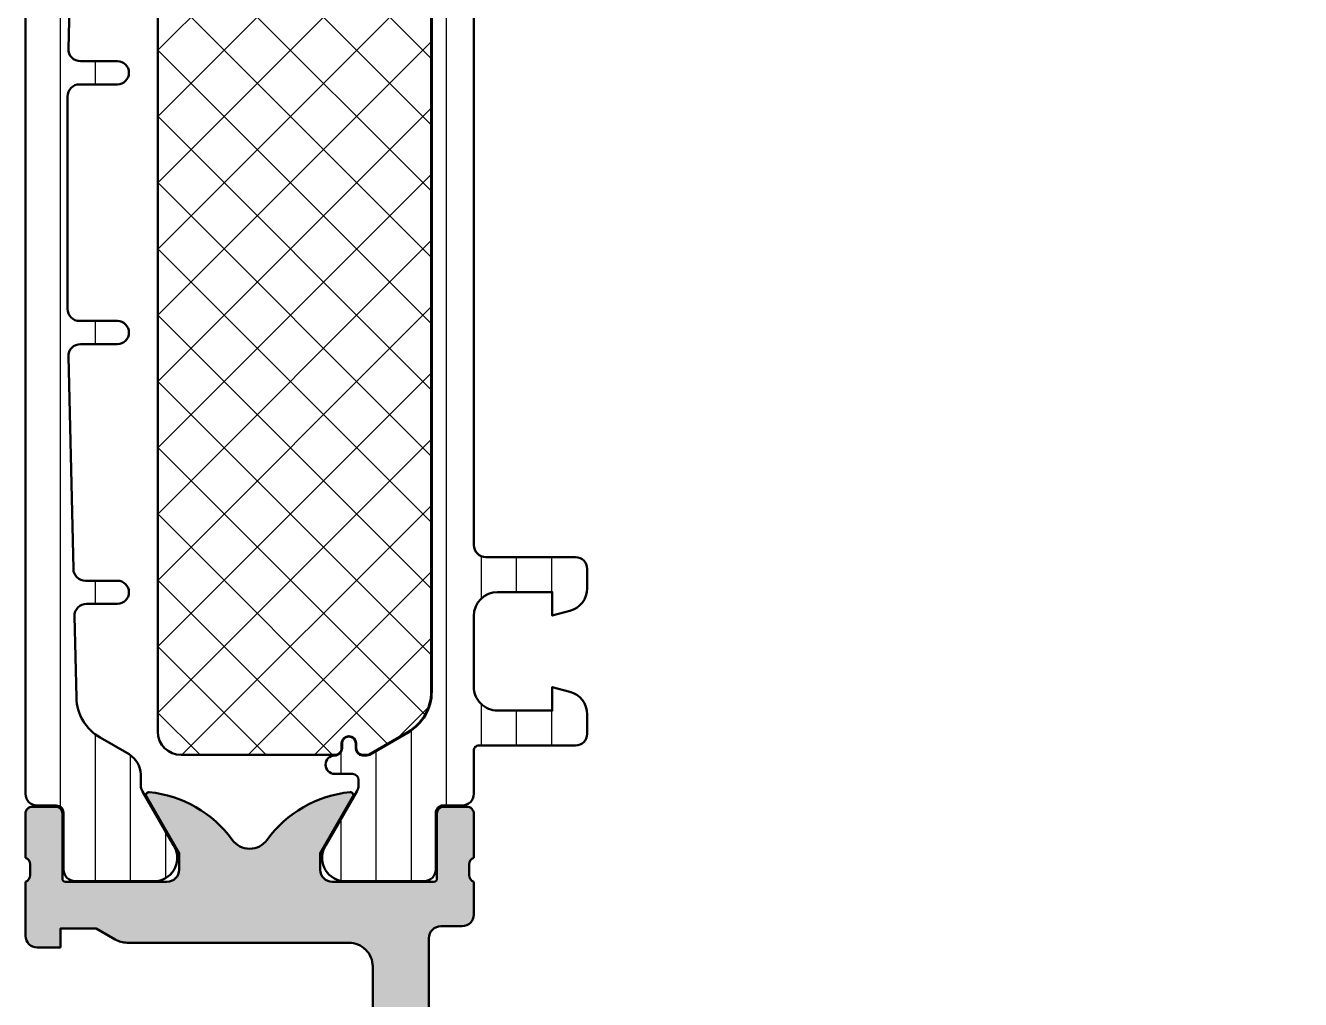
# Model space of a CAD drawing. Extents: x 0 to 54, y -75 to 90.
# Drawn here: x 0 to 54, y 7.5 to 48.8 of the extents above; entities that cross this region are included whole.
import ezdxf

# ---------------------------------------------------------------- set-up
doc = ezdxf.new("R2010")
doc.units = 0
for name, color, linetype, lineweight in [('0S-Alu contour', 7, 'Continuous', 50), ('0S-Alu hatch', 252, 'Continuous', 25), ('0S-Plastic contour', 254, 'Continuous', 50), ('0S-Plastic hatch', 253, 'Continuous', 25), ('0S-PT contour', 91, 'Continuous', 50), ('0S-PT hatch', 103, 'Continuous', 25)]:
    doc.layers.add(name, color=color, linetype=linetype, lineweight=lineweight)
pattern_1 = [(90, (0, 0), (-1.4859, 0), [])]

# ---------------------------------------------------------------- blocks, each defined once
blk = doc.blocks.new('284597__3EBD4149_A55F_4E0F_B3C4_F1089D95F4E2___6534FA3A_E1C8_4E14_A6B0_559ACDEAA5E9_')
at = {"layer": '0S-Plastic hatch'}
h = blk.add_hatch(dxfattribs=at)
h.set_pattern_fill('ANSI31', color=256, scale=0.4680000000000001, angle=45, style=0)
h.set_pattern_definition(pattern_1)
edge = h.paths.add_edge_path()
edge.add_line((0.010000000000083, 66.29000299999998), (0.0099999999998925, 16.20999700000011))
edge.add_arc((0.4999999999999955, 16.2099970000001), 0.4900000000001033, 180, 270)
edge.add_line((0.4999999999999954, 15.719997), (1.31033401224253, 15.719997))
edge.add_ellipse((1.310333315049081, 15.40999630290375), major_axis=(-0.3100006970970319, 0), ratio=1, start_angle=179.99987114239, end_angle=269.9998711414442, ccw=False)
edge.add_line((1.620334012145329, 15.40999560570991), (1.619999382936171, 13.00999856427235))
edge.add_arc((2.109995360374915, 13.00999597743861), 0.489995977445572, 179.9996975194316, 269.9999999999988)
edge.add_line((2.109995360374905, 12.51999999999303), (5.585822496184186, 12.52))
edge.add_arc((5.444228849108123, 13.49981807472285), 0.9899960709244725, 278.2228963588972, 392.740756988385)
edge.add_line((6.276940554088981, 14.03524634894244), (4.958304390806207, 16.31919149350404))
edge.add_ellipse((5.399977361871163, 16.57419146728957), major_axis=(-0.5099999999999665, 0), ratio=1, start_angle=-0.5398516222250009, end_angle=29.999996599344627, ccw=False)
edge.add_line((4.88999999999987, 16.57899671221195), (4.889999999999861, 17.0314954576227))
edge.add_arc((3.899999999999894, 17.03149545762269), 0.9899999999999661, 0, 60.00000000000149)
edge.add_line((4.394999999999854, 17.88886060736927), (3.168146686273944, 18.59718469830507))
edge.add_ellipse((4.173146686273994, 20.33789575991199), major_axis=(-2.010000000000199, 0), ratio=1, start_angle=1.3413950657791816, end_angle=60.00000000000159, ccw=False)
edge.add_line((2.163697512194493, 20.29084242005165), (2.08297730594225, 23.73806109287132))
edge.add_ellipse((2.592837544141472, 23.75000000000006), major_axis=(-0.5099999999999966, 0), ratio=1, start_angle=-90.0000000000004, end_angle=1.3413950657791816, ccw=False)
edge.add_line((2.592837544141476, 24.26000000000006), (3.900000000000044, 24.26000000000006))
edge.add_arc((3.900000000000044, 24.75000000000006), 0.4899999999999985, 270, 450)
edge.add_line((3.900000000000044, 25.24000000000006), (2.546005466508175, 25.24000000000006))
edge.add_ellipse((2.546005466508172, 25.75000000000006), major_axis=(-0.5100000000000016, 0), ratio=1, start_angle=1.3413950657781015, end_angle=90.00000000000028, ccw=False)
edge.add_line((2.036145228308945, 25.73806109287132), (1.825400878959055, 34.73806109287135))
edge.add_ellipse((2.335261117158241, 34.75000000000008), major_axis=(-0.50999999999996, 0), ratio=1, start_angle=-90.00000000000023, end_angle=1.3413950657787268, ccw=False)
edge.add_line((2.335261117158244, 35.26000000000005), (3.900000000000046, 35.26000000000006))
edge.add_arc((3.900000000000045, 35.75000000000006), 0.490000000000002, 270.0000000000002, 450.0000000000001)
edge.add_line((3.900000000000044, 36.24000000000006), (2.299999999999988, 36.24000000000006))
edge.add_ellipse((2.299999999999985, 36.75000000000006), major_axis=(-0.509999999999998, 0), ratio=1, start_angle=0, end_angle=90.00000000000028, ccw=False)
edge.add_line((1.789999999999986, 36.75000000000006), (1.789999999999987, 45.75000000000007))
edge.add_ellipse((2.299999999999982, 45.75000000000007), major_axis=(-0.5099999999999946, 0), ratio=1, start_angle=269.9999999999988, end_angle=360, ccw=False)
edge.add_line((2.299999999999992, 46.26000000000007), (3.900000000000037, 46.26000000000005))
edge.add_arc((3.900000000000039, 46.75000000000006), 0.490000000000002, 269.9999999999998, 449.9999999999998)
edge.add_line((3.900000000000041, 47.24000000000006), (2.33526111715828, 47.24000000000004))
edge.add_ellipse((2.335261117158271, 47.75000000000003), major_axis=(-0.5099999999999909, 0), ratio=1, start_angle=-1.3413950657787268, end_angle=90.00000000000108, ccw=False)
edge.add_line((1.825400878959057, 47.76193890712877), (2.036145228308943, 56.76193890712879))
edge.add_ellipse((2.546005466508177, 56.75000000000005), major_axis=(-0.5100000000000077, 0), ratio=1, start_angle=270.00000000000085, end_angle=358.6586049342208, ccw=False)
edge.add_line((2.546005466508169, 57.26000000000006), (3.900000000000046, 57.26000000000006))
edge.add_arc((3.900000000000047, 57.75000000000005), 0.490000000000002, 269.9999999999999, 449.9999999999999)
edge.add_line((3.900000000000048, 58.24000000000006), (2.592837544141464, 58.24000000000006))
edge.add_ellipse((2.592837544141483, 58.75000000000007), major_axis=(-0.5100000000000052, 0), ratio=1, start_angle=-1.34139506577759, end_angle=89.9999999999979, ccw=False)
edge.add_line((2.082977305942252, 58.7619389071288), (2.163697512194487, 62.20915757994847))
edge.add_ellipse((4.17314668627382, 62.1621042400881), major_axis=(-2.010000000000032, 0), ratio=1, start_angle=299.9999999999999, end_angle=358.65860493421997, ccw=False)
edge.add_line((3.168146686273806, 63.90281530169485), (4.394999999999865, 64.61113939263076))
edge.add_arc((3.899999999999876, 65.46850454237736), 0.9899999999999991, 299.9999999999994, 360)
edge.add_line((4.889999999999874, 65.46850454237742), (4.889999999999848, 65.9210032877874))
edge.add_ellipse((5.399977361871341, 65.92580853271035), major_axis=(-0.5100000000001736, 0), ratio=1, start_angle=-29.99999659934599, end_angle=0.5398516222883813, ccw=False)
edge.add_line((4.958304390806212, 66.18080850649599), (6.276940554088822, 68.46475365105731))
edge.add_arc((5.444228849108143, 69.00018192527715), 0.989996070924477, 327.2592430115971, 441.777103641099)
edge.add_line((5.585822496184269, 69.97999999999999), (2.109995360374925, 69.98000000000697))
edge.add_arc((2.109995360365546, 69.49000402257076), 0.4899959774362089, 89.99999999890326, 180.0079887600601)
edge.add_line((1.619999387692287, 69.48993570235024), (1.620334009229251, 67.09004622298073))
edge.add_ellipse((1.310334012242539, 67.09000299999995), major_axis=(-0.3099999999999794, 0), ratio=1, start_angle=90.00000000000028, end_angle=180.0079886915353, ccw=False)
edge.add_line((1.310334012242541, 66.780003), (0.5000000000000719, 66.78000299999998))
edge.add_arc((0.5000000000000807, 66.29000299999998), 0.4899999999999949, 90.00000000000104, 180)
at = {"layer": '0S-Plastic contour', "color": 7}
for points in [[(5.585822496184269, 69.97999999999999), (2.109995360374925, 69.98000000000697)], [(1.619999387692287, 69.48993570235024), (1.620334009229251, 67.09004622298073)], [(4.958304390806212, 66.18080850649599), (6.276940554088822, 68.46475365105731)], [(1.310334012242541, 66.780003), (0.5000000000000719, 66.78000299999998)], [(0.010000000000083, 66.29000299999998), (0.0099999999998925, 16.20999700000011)], [(4.889999999999874, 65.46850454237742), (4.889999999999848, 65.9210032877874)], [(3.168146686273806, 63.90281530169485), (4.394999999999865, 64.61113939263076)], [(2.082977305942252, 58.7619389071288), (2.163697512194487, 62.20915757994847)], [(3.900000000000048, 58.24000000000006), (2.592837544141464, 58.24000000000006)], [(2.546005466508169, 57.26000000000006), (3.900000000000046, 57.26000000000006)], [(1.825400878959057, 47.76193890712877), (2.036145228308943, 56.76193890712879)], [(3.900000000000041, 47.24000000000006), (2.33526111715828, 47.24000000000004)], [(2.299999999999992, 46.26000000000007), (3.900000000000037, 46.26000000000005)], [(1.789999999999986, 36.75000000000006), (1.789999999999987, 45.75000000000007)], [(3.900000000000044, 36.24000000000006), (2.299999999999988, 36.24000000000006)], [(2.335261117158244, 35.26000000000005), (3.900000000000046, 35.26000000000006)], [(2.036145228308945, 25.73806109287132), (1.825400878959055, 34.73806109287135)], [(3.900000000000044, 25.24000000000006), (2.546005466508175, 25.24000000000006)], [(2.592837544141476, 24.26000000000006), (3.900000000000044, 24.26000000000006)], [(2.163697512194493, 20.29084242005165), (2.08297730594225, 23.73806109287132)], [(4.394999999999854, 17.88886060736927), (3.168146686273944, 18.59718469830507)], [(4.88999999999987, 16.57899671221195), (4.889999999999861, 17.0314954576227)], [(6.276940554088981, 14.03524634894244), (4.958304390806207, 16.31919149350404)], [(0.4999999999999954, 15.719997), (1.31033401224253, 15.719997)], [(1.620334012145329, 15.40999560570991), (1.619999382936171, 13.00999856427235)], [(2.109995360374905, 12.51999999999303), (5.585822496184186, 12.52)]]:
    blk.add_lwpolyline(points, dxfattribs=at)
for centre, radius, start, end in [((2.109995360365546, 69.49000402257076), 0.4899959774362089, 89.99999999890326, 180.0079887600601), ((5.444228849108143, 69.00018192527715), 0.989996070924477, 327.2592430115971, 81.77710364109909), ((0.5000000000000807, 66.29000299999998), 0.4899999999999949, 90.00000000000104, 180), ((3.899999999999876, 65.46850454237736), 0.9899999999999991, 299.9999999999994, 0), ((3.900000000000047, 57.75000000000005), 0.490000000000002, 269.9999999999999, 89.99999999999991), ((3.900000000000039, 46.75000000000006), 0.490000000000002, 269.9999999999998, 89.9999999999998), ((3.900000000000045, 35.75000000000006), 0.490000000000002, 270.0000000000002, 90.00000000000017), ((3.900000000000044, 24.75000000000006), 0.4899999999999985, 270, 90), ((3.899999999999894, 17.03149545762269), 0.9899999999999661, 0, 60.00000000000149), ((0.4999999999999955, 16.2099970000001), 0.4900000000001033, 180, 270), ((5.444228849108123, 13.49981807472285), 0.9899960709244725, 278.2228963588972, 32.74075698838505), ((2.109995360374915, 13.00999597743861), 0.489995977445572, 179.9996975194316, 269.9999999999988)]:
    blk.add_arc(centre, radius, start, end, dxfattribs=at)
at = {"layer": '0S-Plastic contour', "color": 7, "extrusion": (0, 0, -1)}
for centre, radius, start, end in [((-1.310334012242539, 67.09000299999995), 0.3099999999999794, 179.9920113084647, 269.9999999999997), ((-5.399977361871341, 65.92580853271035), 0.5100000000001736, 359.4601483777116, 29.999996599346), ((-4.17314668627382, 62.1621042400881), 2.010000000000032, 1.341395065780016, 60.00000000000014), ((-2.592837544141483, 58.75000000000007), 0.5100000000000052, 270.0000000000021, 1.34139506577757), ((-2.546005466508177, 56.75000000000005), 0.5100000000000077, 1.341395065779201, 89.99999999999916), ((-2.335261117158271, 47.75000000000003), 0.5099999999999909, 269.9999999999989, 1.341395065778657), ((-2.299999999999982, 45.75000000000007), 0.5099999999999947, 0, 90.0000000000012), ((-2.299999999999985, 36.75000000000006), 0.509999999999998, 269.9999999999997, 0), ((-2.335261117158241, 34.75000000000008), 0.50999999999996, 358.6586049342213, 90.0000000000003), ((-2.546005466508172, 25.75000000000006), 0.5100000000000016, 269.9999999999997, 358.6586049342219), ((-2.592837544141472, 23.75000000000006), 0.5099999999999966, 358.6586049342208, 90.0000000000004), ((-4.173146686273994, 20.33789575991199), 2.010000000000199, 299.9999999999984, 358.6586049342208), ((-5.399977361871163, 16.57419146728957), 0.5099999999999665, 330.0000034006554, 0.5398516222249916), ((-1.310333315049081, 15.40999630290375), 0.3100006970970319, 90.00012885855578, 180.0001288576101)]:
    blk.add_arc(centre, radius, start, end, dxfattribs=at)
blk = doc.blocks.new('441640__813D8A33_5740_41CB_BEAF_12159A81AB33_')
at = {"layer": '0S-PT hatch'}
h = blk.add_hatch(dxfattribs=at)
h.set_pattern_fill('ANSI37', color=256, scale=0.625, angle=90, style=0)
h.set_pattern_definition([(135, (0, 0), (-1.403165018917055, -1.403165018917055), []), (225, (0, 0), (1.403165018917055, -1.403165018917055), [])])
edge = h.paths.add_edge_path()
edge.add_line((5.609999999999724, 63.65020331974256), (5.609999999999724, 18.84979668030442))
edge.add_arc((6.599999999999724, 18.84979668030442), 0.9900000000000002, 180, 270)
edge.add_line((6.599999999999724, 17.85979668030442), (13.1010752143753, 17.85979668030442))
edge.add_arc((13.10107521437531, 18.14979668030443), 0.2900000000000098, 269.9999999999997, 360)
edge.add_line((13.39107521437531, 18.14979668030443), (13.39107521437531, 18.35036747559067))
edge.add_ellipse((13.70050441908907, 18.35036747559067), major_axis=(-0.3094292047137621, 0), ratio=1, start_angle=180, end_angle=360, ccw=False)
edge.add_line((14.00993362380283, 18.35036747559067), (14.00993362380283, 18.14979668030444))
edge.add_arc((14.29993362380283, 18.14979668030443), 0.2899999999999956, 180, 266.548328193804)
edge.add_line((14.28247370832794, 17.86032275859194), (14.46501280946017, 17.86032275859194))
edge.add_arc((14.46501280946017, 18.05032275859193), 0.1899999999999906, 269.9999999999995, 299.9999999999987)
edge.add_line((14.56001280946016, 17.8857779318729), (16.19499999999971, 18.82973822645247))
edge.add_arc((15.19999999999973, 20.5531287799835), 1.989999999999987, 299.9999999999994, 360)
edge.add_line((17.18999999999972, 20.55312877998351), (17.18999999999971, 61.94646458067254))
edge.add_arc((15.19999999999972, 61.94646458067254), 1.989999999999993, 0, 60.00000000000065)
edge.add_line((16.1949999999997, 63.66985513420358), (14.56001280946014, 64.61381542878314))
edge.add_arc((14.4650128094602, 64.44927060206413), 0.1899999999999413, 60.00000000000997, 90.0000000000075)
edge.add_line((14.46501280946018, 64.63927060206407), (14.28247370832793, 64.63927060206407))
edge.add_arc((14.29993362380283, 64.34979668035157), 0.2899999999999942, 93.4516718061988, 180)
edge.add_line((14.00993362380283, 64.34979668035157), (14.00993362380283, 64.14922588506536))
edge.add_ellipse((13.69996681190127, 64.14922588506536), major_axis=(-0.3099668119015639, 0), ratio=1, start_angle=0, end_angle=180, ccw=False)
edge.add_line((13.38999999999971, 64.14922588506536), (13.3899999999997, 64.34979668030444))
edge.add_arc((13.09959336060873, 64.34979668030442), 0.2904066393909712, 0, 89.9999999995847)
edge.add_line((13.09959336061084, 64.64020331969539), (6.600000000006875, 64.64020331974253))
edge.add_arc((6.599999999999696, 63.65020331974254), 0.9899999999999806, 89.99999999958457, 180)
at = {"layer": '0S-PT contour', "color": 7}
for points in [[(13.09959336061084, 64.64020331969539), (6.600000000006875, 64.64020331974253)], [(13.38999999999971, 64.14922588506536), (13.3899999999997, 64.34979668030444)], [(14.00993362380283, 64.34979668035157), (14.00993362380283, 64.14922588506536)], [(14.46501280946018, 64.63927060206407), (14.28247370832793, 64.63927060206407)], [(16.1949999999997, 63.66985513420358), (14.56001280946014, 64.61381542878314)], [(5.609999999999724, 63.65020331974256), (5.609999999999724, 18.84979668030442)], [(17.18999999999972, 20.55312877998351), (17.18999999999971, 61.94646458067254)], [(14.56001280946016, 17.8857779318729), (16.19499999999971, 18.82973822645247)], [(6.599999999999724, 17.85979668030442), (13.1010752143753, 17.85979668030442)], [(13.39107521437531, 18.14979668030443), (13.39107521437531, 18.35036747559067)], [(14.00993362380283, 18.35036747559067), (14.00993362380283, 18.14979668030444)], [(14.28247370832794, 17.86032275859194), (14.46501280946017, 17.86032275859194)]]:
    blk.add_lwpolyline(points, dxfattribs=at)
for centre, radius, start, end in [((6.599999999999696, 63.65020331974254), 0.9899999999999806, 89.99999999958457, 180), ((13.09959336060873, 64.34979668030442), 0.2904066393909712, 0, 89.9999999995847), ((14.29993362380283, 64.34979668035157), 0.2899999999999942, 93.4516718061988, 180), ((14.4650128094602, 64.44927060206413), 0.1899999999999413, 60.00000000000997, 90.0000000000075), ((15.19999999999972, 61.94646458067254), 1.989999999999993, 0, 60.00000000000065), ((15.19999999999973, 20.5531287799835), 1.989999999999987, 299.9999999999994, 0), ((6.599999999999724, 18.84979668030442), 0.9900000000000002, 180, 270), ((13.10107521437531, 18.14979668030443), 0.2900000000000098, 269.9999999999997, 0), ((14.29993362380283, 18.14979668030443), 0.2899999999999956, 180, 266.548328193804), ((14.46501280946017, 18.05032275859193), 0.1899999999999906, 269.9999999999995, 299.9999999999987)]:
    blk.add_arc(centre, radius, start, end, dxfattribs=at)
at = {"layer": '0S-PT contour', "color": 7, "extrusion": (0, 0, -1)}
for centre, radius, start, end in [((-13.69996681190127, 64.14922588506536), 0.3099668119015639, 180, 0), ((-13.70050441908907, 18.35036747559067), 0.3094292047137621, 0, 180)]:
    blk.add_arc(centre, radius, start, end, dxfattribs=at)
blk = doc.blocks.new('284597__67EC176D_1D0E_48B4_9580_BCAB31CC4E67___04ED34E0_D7ED_405C_B5F9_C358A13BF221_')
at = {"layer": '0S-Plastic hatch'}
h = blk.add_hatch(dxfattribs=at)
h.set_pattern_fill('ANSI31', color=256, scale=0.4680000000000001, angle=45, style=0)
h.set_pattern_definition(pattern_1)
edge = h.paths.add_edge_path()
edge.add_ellipse((23.29999999999976, 56.75000000004705), major_axis=(-0.4899999999999629, 0), ratio=1, start_angle=89.9999999999992, end_angle=180, ccw=False)
edge.add_line((23.29999999999975, 56.26000000004709), (19.49999999999973, 56.26000000004709))
edge.add_arc((19.49999999999973, 55.75000000004708), 0.5100000000000123, 90, 180)
edge.add_line((18.98999999999972, 55.75000000004708), (18.98999999999972, 26.7499999999999))
edge.add_arc((19.4999999999997, 26.7499999999999), 0.5099999999999802, 180, 270.0000000000008)
edge.add_line((19.49999999999971, 26.23999999999992), (23.29999999999976, 26.23999999999992))
edge.add_ellipse((23.29999999999976, 25.74999999999995), major_axis=(-0.4899999999999629, 0), ratio=1, start_angle=180, end_angle=270, ccw=False)
edge.add_line((23.78999999999972, 25.74999999999996), (23.78999999999972, 24.91925077662561))
edge.add_ellipse((22.79999999999963, 24.91925077662561), major_axis=(-0.9900000000000906, 0), ratio=1, start_angle=104.99999999999429, end_angle=180, ccw=False)
edge.add_line((23.05623085465106, 23.96298420859932), (22.30999999999972, 23.76303225372838))
edge.add_line((22.30999999999972, 23.76303225372838), (22.30999999999972, 24.75999999999989))
edge.add_line((22.30999999999972, 24.75999999999989), (19.99999999999964, 24.75999999999987))
edge.add_arc((19.99999999999966, 23.74999999999993), 1.00999999999993, 90.00000000000081, 180)
edge.add_line((18.98999999999973, 23.74999999999992), (18.98999999999972, 20.74999999999991))
edge.add_arc((19.99999999999971, 20.74999999999991), 1.00999999999999, 180, 270.0000000000002)
edge.add_line((19.99999999999972, 19.73999999999992), (22.30999999999973, 19.73999999999991))
edge.add_line((22.30999999999973, 19.73999999999991), (22.30999999999973, 20.7369677462715))
edge.add_line((22.30999999999973, 20.7369677462715), (23.05623085465128, 20.53701579140039))
edge.add_ellipse((22.79999999999974, 19.58074922337424), major_axis=(-0.9899999999999867, 0), ratio=1, start_angle=180, end_angle=254.9999999999971, ccw=False)
edge.add_line((23.78999999999972, 19.58074922337424), (23.78999999999972, 18.74999999999985))
edge.add_ellipse((23.29999999999972, 18.74999999999985), major_axis=(-0.4899999999999949, 0), ratio=1, start_angle=89.9999999999996, end_angle=180, ccw=False)
edge.add_line((23.29999999999972, 18.25999999999985), (19.19999999999975, 18.25999999999992))
edge.add_arc((19.19999999999975, 18.0499999999999), 0.2100000000000257, 89.99999999999805, 180)
edge.add_line((18.98999999999972, 18.04999999999989), (18.98999999999972, 16.20999432109041))
edge.add_ellipse((18.50000267890203, 16.20999432109041), major_axis=(-0.4899973210976896, 0), ratio=1, start_angle=89.9999999999996, end_angle=180, ccw=False)
edge.add_line((18.50000267890203, 15.71999699999272), (17.68966866665958, 15.71999699999989))
edge.add_arc((17.68966866665953, 15.40999699999984), 0.3100000000000556, 89.99999999999145, 180)
edge.add_line((17.37966866665948, 15.40999699999998), (17.38000061715216, 13.00999723390917))
edge.add_ellipse((16.89000530482973, 13.00999531231868), major_axis=(-0.4899953123262029, 0), ratio=1, start_angle=89.9999222159276, end_angle=180.0002246933706, ccw=False)
edge.add_line((16.89000463961789, 12.51999999999293), (13.41417750380861, 12.5199999999999))
edge.add_ellipse((13.55577115088469, 13.49981807472274), major_axis=(-0.9899960709244746, 0), ratio=1, start_angle=-32.740756988384874, end_angle=81.77710364110192, ccw=False)
edge.add_line((12.72305944590383, 14.03524634894233), (14.04169574211224, 16.31919172373769))
edge.add_arc((13.60002365369273, 16.57419118792771), 0.5099989808088408, 330.0000034006547, 360.0057438232341)
edge.add_line((14.11002263193888, 16.57424231462562), (14.10999999868385, 16.80002606457005))
edge.add_arc((13.84999999994502, 16.7999999999546), 0.2600000000452986, 0.0057438170791521, 89.99999999386789)
edge.add_line((13.84999999997284, 17.0599999999999), (13.09959336060872, 17.05999999999993))
edge.add_ellipse((13.09959336060874, 17.44925907311668), major_axis=(-0.3892590731167508, 0), ratio=1, start_angle=-90.00000000000313, end_angle=89.99999999999687, ccw=False)
edge.add_arc((13.09959336060878, 18.14999999999995), 0.3114818537665265, 269.9999999999954, 360)
edge.add_line((13.41107521437531, 18.14999999999996), (13.41107521437531, 18.35057079528613))
edge.add_ellipse((13.70050441908907, 18.35057079528613), major_axis=(-0.2894292047137625, 0), ratio=1, start_angle=180, end_angle=360, ccw=False)
edge.add_line((13.98993362380284, 18.35057079528613), (13.98993362380284, 18.14999999999987))
edge.add_arc((14.29993362380279, 18.14999999999987), 0.3099999999999472, 180, 266.6615612799526)
edge.add_line((14.28188115084514, 17.84052607828743), (14.46501280945994, 17.84052607828737))
edge.add_arc((14.46501280946, 18.05052607828737), 0.2099999999999973, 269.9999999999826, 299.9999999999984)
edge.add_line((14.57001280945999, 17.86866074349263), (16.20499999999969, 18.81262103807226))
edge.add_arc((15.19999999999977, 20.55333209967898), 2.009999999999957, 299.9999999999984, 360)
edge.add_line((17.20999999999972, 20.55333209967898), (17.20999999999971, 61.94666790036805))
edge.add_arc((15.19999999999981, 61.94666790036805), 2.0099999999999, 0, 59.99999999999714)
edge.add_line((16.20499999999985, 63.68737896197464), (14.57001280946029, 64.63133925655436))
edge.add_arc((14.46501280946025, 64.44947392175963), 0.21000000000001, 59.99999999998969, 90.00000000000193)
edge.add_line((14.46501280946024, 64.65947392175964), (14.28188115084522, 64.65947392175961))
edge.add_arc((14.2999336238028, 64.35000000004716), 0.3099999999999507, 93.33843872003509, 180)
edge.add_line((13.98993362380285, 64.35000000004716), (13.98993362380283, 64.14942920476086))
edge.add_ellipse((13.70050441908907, 64.14942920476085), major_axis=(-0.2894292047137625, 0), ratio=1, start_angle=0, end_angle=180, ccw=False)
edge.add_line((13.41107521437531, 64.14942920476085), (13.41107521437531, 64.350000000047))
edge.add_arc((13.09959336060873, 64.350000000047), 0.3114818537665744, 0, 90.00000000000033)
edge.add_ellipse((13.09959336060872, 65.05074092693033), major_axis=(-0.3892590731167473, 0), ratio=1, start_angle=-89.99999999999858, end_angle=90.00000000000131, ccw=False)
edge.add_line((13.09959336060871, 65.44000000004706), (13.84999999997283, 65.4400000000471))
edge.add_arc((13.84999999997282, 65.70000000006458), 0.2600000000174703, 270.0000000000019, 359.9942561767024)
edge.add_line((14.10999999868382, 65.69997393542141), (14.1100226319117, 65.92575741511274))
edge.add_arc((13.60002263447408, 65.92580853907526), 0.5100000000000325, 359.9942564954373, 389.9999965993477)
edge.add_line((14.04169560553908, 66.18080851286085), (12.72305944590383, 68.46475365110466))
edge.add_ellipse((13.55577115088469, 69.00018192532424), major_axis=(-0.9899960709244744, 0), ratio=1, start_angle=-81.77710364109612, end_angle=32.74075698838482, ccw=False)
edge.add_line((13.41417750380852, 69.98000000004707), (16.8900046396179, 69.98000000005403))
edge.add_ellipse((16.8900046396179, 69.49000402260847), major_axis=(-0.4899959774455738, 0), ratio=1, start_angle=179.9920751942274, end_angle=269.9999999999992, ccw=False)
edge.add_line((17.38000061237647, 69.48993624932788), (17.37966866962469, 67.09004587703224))
edge.add_arc((17.68966866667468, 67.09000300006228), 0.3100000000152057, 179.9920752599478, 269.9999999977005)
edge.add_line((17.68966866666224, 66.78000300004707), (18.50000267890211, 66.78000300005426))
edge.add_ellipse((18.50000267890207, 66.2900056789566), major_axis=(-0.4899973210976612, 0), ratio=1, start_angle=180, end_angle=269.9999999999946, ccw=False)
edge.add_line((18.98999999999972, 66.29000567895658), (18.98999999999972, 64.4500000000471))
edge.add_arc((19.19999999999975, 64.45000000004711), 0.2100000000000364, 180, 270)
edge.add_line((19.19999999999975, 64.24000000004708), (23.29999999999973, 64.24000000004712))
edge.add_ellipse((23.29999999999973, 63.75000000004712), major_axis=(-0.4899999999999949, 0), ratio=1, start_angle=180, end_angle=270.0000000000004, ccw=False)
edge.add_line((23.78999999999972, 63.75000000004714), (23.78999999999972, 62.91925077667277))
edge.add_ellipse((22.79999999999981, 62.91925077667277), major_axis=(-0.9899999999999096, 0), ratio=1, start_angle=105.0000000000054, end_angle=180, ccw=False)
edge.add_line((23.05623085465137, 61.96298420864671), (22.30999999999972, 61.76303225377554))
edge.add_line((22.30999999999972, 61.76303225377554), (22.30999999999972, 62.76000000004704))
edge.add_line((22.30999999999972, 62.76000000004704), (19.99999999999975, 62.76000000004709))
edge.add_arc((19.99999999999973, 61.75000000004709), 1.009999999999998, 89.99999999999879, 180)
edge.add_line((18.98999999999973, 61.75000000004708), (18.98999999999972, 58.7500000000471))
edge.add_arc((19.99999999999972, 58.7500000000471), 1.010000000000005, 180, 270.0000000000002)
edge.add_line((19.99999999999972, 57.7400000000471), (22.30999999999972, 57.7400000000471))
edge.add_line((22.30999999999972, 57.7400000000471), (22.30999999999972, 58.73696774631869))
edge.add_line((22.30999999999972, 58.73696774631869), (23.05623085465125, 58.53701579144764))
edge.add_ellipse((22.79999999999976, 57.58074922342149), major_axis=(-0.989999999999973, 0), ratio=1, start_angle=180, end_angle=255, ccw=False)
edge.add_line((23.78999999999974, 57.58074922342148), (23.78999999999972, 56.75000000004705))
at = {"layer": '0S-Plastic contour', "color": 7}
for points in [[(13.41417750380852, 69.98000000004707), (16.8900046396179, 69.98000000005403)], [(17.38000061237647, 69.48993624932788), (17.37966866962469, 67.09004587703224)], [(14.04169560553908, 66.18080851286085), (12.72305944590383, 68.46475365110466)], [(17.68966866666224, 66.78000300004707), (18.50000267890211, 66.78000300005426)], [(14.10999999868382, 65.69997393542141), (14.1100226319117, 65.92575741511274)], [(18.98999999999972, 66.29000567895658), (18.98999999999972, 64.4500000000471)], [(13.09959336060871, 65.44000000004706), (13.84999999997283, 65.4400000000471)], [(13.41107521437531, 64.14942920476085), (13.41107521437531, 64.350000000047)], [(13.98993362380285, 64.35000000004716), (13.98993362380283, 64.14942920476086)], [(14.46501280946024, 64.65947392175964), (14.28188115084522, 64.65947392175961)], [(16.20499999999985, 63.68737896197464), (14.57001280946029, 64.63133925655436)], [(19.19999999999975, 64.24000000004708), (23.29999999999973, 64.24000000004712)], [(23.78999999999972, 63.75000000004714), (23.78999999999972, 62.91925077667277)], [(23.05623085465137, 61.96298420864671), (22.30999999999972, 61.76303225377554), (22.30999999999972, 62.76000000004704), (19.99999999999975, 62.76000000004709)], [(17.20999999999972, 20.55333209967898), (17.20999999999971, 61.94666790036805)], [(18.98999999999973, 61.75000000004708), (18.98999999999972, 58.7500000000471)], [(19.99999999999972, 57.7400000000471), (22.30999999999972, 57.7400000000471), (22.30999999999972, 58.73696774631869), (23.05623085465125, 58.53701579144764)], [(23.78999999999974, 57.58074922342148), (23.78999999999972, 56.75000000004705)], [(23.29999999999975, 56.26000000004709), (19.49999999999973, 56.26000000004709)], [(18.98999999999972, 55.75000000004708), (18.98999999999972, 26.7499999999999)], [(19.49999999999971, 26.23999999999992), (23.29999999999976, 26.23999999999992)], [(23.78999999999972, 25.74999999999996), (23.78999999999972, 24.91925077662561)], [(23.05623085465106, 23.96298420859932), (22.30999999999972, 23.76303225372838), (22.30999999999972, 24.75999999999989), (19.99999999999964, 24.75999999999987)], [(18.98999999999973, 23.74999999999992), (18.98999999999972, 20.74999999999991)], [(19.99999999999972, 19.73999999999992), (22.30999999999973, 19.73999999999991), (22.30999999999973, 20.7369677462715), (23.05623085465128, 20.53701579140039)], [(23.78999999999972, 19.58074922337424), (23.78999999999972, 18.74999999999985)], [(14.57001280945999, 17.86866074349263), (16.20499999999969, 18.81262103807226)], [(13.41107521437531, 18.14999999999996), (13.41107521437531, 18.35057079528613)], [(13.98993362380284, 18.35057079528613), (13.98993362380284, 18.14999999999987)], [(14.28188115084514, 17.84052607828743), (14.46501280945994, 17.84052607828737)], [(18.98999999999972, 18.04999999999989), (18.98999999999972, 16.20999432109041)], [(23.29999999999972, 18.25999999999985), (19.19999999999975, 18.25999999999992)], [(13.84999999997284, 17.0599999999999), (13.09959336060872, 17.05999999999993)], [(14.11002263193888, 16.57424231462562), (14.10999999868385, 16.80002606457005)], [(12.72305944590383, 14.03524634894233), (14.04169574211224, 16.31919172373769)], [(18.50000267890203, 15.71999699999272), (17.68966866665958, 15.71999699999989)], [(17.37966866665948, 15.40999699999998), (17.38000061715216, 13.00999723390917)], [(16.89000463961789, 12.51999999999293), (13.41417750380861, 12.5199999999999)]]:
    blk.add_lwpolyline(points, dxfattribs=at)
at = {"layer": '0S-Plastic contour', "color": 7, "extrusion": (0, 0, -1)}
for centre, radius, start, end in [((-13.55577115088469, 69.00018192532424), 0.9899960709244744, 327.2592430116152, 81.7771036410962), ((-16.8900046396179, 69.49000402260847), 0.4899959774455738, 90.00000000000082, 180.0079248057727), ((-18.50000267890207, 66.2900056789566), 0.4899973210976612, 90.00000000000541, 180), ((-13.09959336060872, 65.05074092693033), 0.3892590731167473, 269.9999999999987, 89.9999999999987), ((-23.29999999999973, 63.75000000004712), 0.4899999999999949, 89.99999999999959, 180), ((-13.70050441908907, 64.14942920476085), 0.2894292047137625, 180, 0), ((-22.79999999999981, 62.91925077667277), 0.9899999999999096, 180, 254.9999999999946), ((-22.79999999999976, 57.58074922342149), 0.989999999999973, 105, 180), ((-23.29999999999976, 56.75000000004705), 0.4899999999999629, 180, 270.0000000000008), ((-23.29999999999976, 25.74999999999995), 0.4899999999999629, 90, 180), ((-22.79999999999963, 24.91925077662561), 0.9900000000000908, 180, 255.0000000000057), ((-22.79999999999974, 19.58074922337424), 0.9899999999999867, 105.0000000000029, 180), ((-13.70050441908907, 18.35057079528613), 0.2894292047137625, 0, 180), ((-23.29999999999972, 18.74999999999985), 0.4899999999999949, 180, 270.0000000000004), ((-13.09959336060874, 17.44925907311668), 0.3892590731167509, 270.0000000000031, 90.00000000000314), ((-18.50000267890203, 16.20999432109041), 0.4899973210976896, 180, 270.0000000000004), ((-13.55577115088469, 13.49981807472274), 0.9899960709244746, 278.2228963588981, 32.74075698838497), ((-16.89000530482973, 13.00999531231868), 0.4899953123262029, 179.9997753066294, 270.0000777840724)]:
    blk.add_arc(centre, radius, start, end, dxfattribs=at)
at = {"layer": '0S-Plastic contour', "color": 7}
for centre, radius, start, end in [((17.68966866667468, 67.09000300006228), 0.3100000000152057, 179.9920752599478, 269.9999999977005), ((13.60002263447408, 65.92580853907526), 0.5100000000000325, 359.9942564954373, 29.99999659934769), ((13.84999999997282, 65.70000000006458), 0.2600000000174703, 270.0000000000019, 359.9942561767024), ((13.09959336060873, 64.350000000047), 0.3114818537665744, 0, 90.00000000000033), ((14.2999336238028, 64.35000000004716), 0.3099999999999507, 93.33843872003509, 180), ((14.46501280946025, 64.44947392175963), 0.21000000000001, 59.99999999998969, 90.00000000000193), ((19.19999999999975, 64.45000000004711), 0.2100000000000364, 180, 270), ((15.19999999999981, 61.94666790036805), 2.0099999999999, 0, 59.99999999999714), ((19.99999999999973, 61.75000000004709), 1.009999999999998, 89.99999999999879, 180), ((19.99999999999972, 58.7500000000471), 1.010000000000005, 180, 270.0000000000002), ((19.49999999999973, 55.75000000004708), 0.5100000000000123, 90, 180), ((19.4999999999997, 26.7499999999999), 0.5099999999999802, 180, 270.0000000000008), ((19.99999999999966, 23.74999999999993), 1.00999999999993, 90.00000000000081, 180), ((15.19999999999977, 20.55333209967898), 2.009999999999957, 299.9999999999984, 0), ((19.99999999999971, 20.74999999999991), 1.00999999999999, 180, 270.0000000000002), ((13.09959336060878, 18.14999999999995), 0.3114818537665265, 269.9999999999954, 0), ((14.29993362380279, 18.14999999999987), 0.3099999999999472, 180, 266.6615612799526), ((14.46501280946, 18.05052607828737), 0.2099999999999973, 269.9999999999826, 299.9999999999984), ((19.19999999999975, 18.0499999999999), 0.2100000000000257, 89.99999999999805, 180), ((13.84999999994502, 16.7999999999546), 0.2600000000452986, 0.0057438170791521, 89.99999999386789), ((13.60002365369273, 16.57419118792771), 0.5099989808088408, 330.0000034006547, 0.0057438232341285), ((17.68966866665953, 15.40999699999984), 0.3100000000000556, 89.99999999999145, 180)]:
    blk.add_arc(centre, radius, start, end, dxfattribs=at)
blk = doc.blocks.new('445420__CFF6F7ED_D2E8_4AF8_B93B_7B66F1CFCA4B_')
at = {"layer": '0S-Alu hatch'}
h = blk.add_hatch(color=256, dxfattribs=at)
edge = h.paths.add_edge_path()
edge.add_line((0.0100000000000001, 1.5), (0.0099999999999856, -64.8))
edge.add_arc((0.4999999999999855, -64.79999999999998), 0.4900000000000091, 180, 270)
edge.add_line((0.4999999999999853, -65.28999999999999), (1.489999999999986, -65.28999999999999))
edge.add_line((1.489999999999986, -65.28999999999999), (1.489999999999986, -64.49000000000001))
edge.add_line((1.489999999999986, -64.49000000000001), (3.00267949192428, -64.49))
edge.add_line((3.00267949192428, -64.49), (3.812179676972444, -64.95736514974658))
edge.add_arc((4.307179676972432, -64.09999999999997), 0.9900000000000098, 240.0000000000012, 270.0000000000013)
edge.add_line((4.307179676972456, -65.08999999999997), (13.69999999999998, -65.09))
edge.add_ellipse((13.69999999999995, -66.10000000000004), major_axis=(-1.010000000000033, 0), ratio=1, start_angle=180, end_angle=269.9999999999988, ccw=False)
edge.add_line((14.70999999999998, -66.10000000000002), (14.70999999999998, -72.20000000000002))
edge.add_ellipse((13.69999999999999, -72.20000000000002), major_axis=(-1.009999999999989, 0), ratio=1, start_angle=90.00000000000023, end_angle=180, ccw=False)
edge.add_line((13.69999999999999, -73.21000000000001), (4.30717967697241, -73.21000000000001))
edge.add_arc((4.307179676972409, -74.19999999999995), 0.989999999999938, 90, 119.9999999999999)
edge.add_line((3.812179676972441, -73.3426348502534), (3.002679491924286, -73.81))
edge.add_line((3.002679491924286, -73.81), (1.489999999999983, -73.80999999999999))
edge.add_line((1.489999999999983, -73.80999999999999), (1.489999999999984, -73.01000000000003))
edge.add_line((1.489999999999984, -73.01000000000003), (0.4999999999999839, -73.01000000000003))
edge.add_arc((0.4999999999999828, -73.50000000000003), 0.4899999999999949, 89.99999999999991, 180)
edge.add_line((0.0099999999999879, -73.50000000000003), (0.009999999999989, -74.49999999999999))
edge.add_arc((0.4999999999999892, -74.5), 0.4899999999999949, 180, 270)
edge.add_line((0.499999999999989, -74.99), (22.49999999999998, -74.99))
edge.add_arc((22.49999999999998, -73.5), 1.490000000000009, 270.0000000000001, 360)
edge.add_line((23.98999999999999, -73.5), (23.98999999999997, -0.5000000000000142))
edge.add_ellipse((24.49999999999998, -0.5000000000000079), major_axis=(-0.5100000000000052, 0), ratio=1, start_angle=269.9999999999996, end_angle=360, ccw=False)
edge.add_line((24.49999999999998, 0.01), (53.5, 0.01))
edge.add_arc((53.50000000000001, 0.5), 0.4899999999999949, 269.9999999999992, 360)
edge.add_line((53.99, 0.4999999999999991), (53.99, 4.499999999999992))
edge.add_arc((53.50000000000001, 4.499999999999992), 0.4900000000000091, 0, 90.00000000000165)
edge.add_line((53.49999999999999, 4.990000000000001), (52.19999999999999, 4.990000000000005))
edge.add_arc((52.2, 4.500000000000005), 0.490000000000002, 90.00000000000082, 180)
edge.add_line((51.71, 4.500000000000005), (51.70999999999999, 4.009999999999998))
edge.add_line((51.70999999999999, 4.009999999999998), (52.71000000000001, 4.009999999999998))
edge.add_line((52.71000000000001, 4.009999999999998), (52.71000000000002, 2.500000000000006))
edge.add_ellipse((51.7, 2.500000000000015), major_axis=(-1.010000000000019, 0), ratio=1, start_angle=90.0000000000004, end_angle=180, ccw=False)
edge.add_line((51.70000000000001, 1.489999999999999), (47.69999999999998, 1.490000000000001))
edge.add_ellipse((47.7, 2.500000000000027), major_axis=(-1.010000000000025, 0), ratio=1, start_angle=0, end_angle=89.9999999999992, ccw=False)
edge.add_line((46.68999999999997, 2.50000000000002), (46.68999999999999, 4.009999999999998))
edge.add_line((46.68999999999999, 4.009999999999998), (47.69, 4.00999999999999))
edge.add_line((47.69, 4.00999999999999), (47.69000000000001, 4.500000000000007))
edge.add_arc((47.20000000000001, 4.500000000000007), 0.4899999999999949, 0, 90.00000000000165)
edge.add_line((47.2, 4.990000000000002), (44.39999999999999, 4.99))
edge.add_arc((44.39999999999999, 4.500000000000021), 0.4899999999999807, 90, 180)
edge.add_line((43.91, 4.500000000000073), (43.91, 4.300000000000038))
edge.add_arc((44.4, 4.300000000000004), 0.490000000000002, 180, 269.9999999999983)
edge.add_line((44.39999999999998, 3.810000000000002), (44.90000000000001, 3.809999999999994))
edge.add_ellipse((44.90000000000001, 3.300000000000002), major_axis=(-0.5099999999999918, 0), ratio=1, start_angle=180, end_angle=270.0000000000008, ccw=False)
edge.add_line((45.41, 3.299999999999994), (45.40999999999999, 2.5))
edge.add_ellipse((44.89999999999997, 2.500000000000016), major_axis=(-0.5100000000000194, 0), ratio=1, start_angle=90.0000000000008, end_angle=180, ccw=False)
edge.add_line((44.89999999999998, 1.989999999999998), (24.09964331152382, 1.990000000000001))
edge.add_line((24.09964331152382, 1.990000000000001), (18.02804047951221, 2.423685916572257))
edge.add_ellipse((18.1, 3.431119203401301), major_axis=(-1.010000000000001, 0), ratio=1, start_angle=0, end_angle=85.914383220025, ccw=False)
edge.add_line((17.09, 3.4311192034013), (17.09, 10.1))
edge.add_ellipse((17.59999999999999, 10.1), major_axis=(-0.509999999999998, 0), ratio=1, start_angle=269.9999999999996, end_angle=360, ccw=False)
edge.add_line((17.6, 10.61), (18.5, 10.60999999999999))
edge.add_arc((18.5, 11.1), 0.4899999999999985, 270.0000000000004, 360)
edge.add_line((18.99, 11.09999999999999), (18.99, 12.49262344879945))
edge.add_ellipse((19.07883644654304, 12.76752059199311), major_axis=(-0.28889505632743, 0), ratio=1, start_angle=-1.1442552597189888, end_angle=72.09111310866211, ccw=False)
edge.add_line((18.789999, 12.77328973793708), (18.78999899999999, 13.22668241068086))
edge.add_ellipse((19.07886709564316, 13.23244365946854), major_axis=(-0.2889255417371462, 0), ratio=1, start_angle=-72.08667931351738, end_angle=1.1425681414538076, ccw=False)
edge.add_line((18.99, 13.50736293485688), (18.98999999999999, 15.37999800000001))
edge.add_arc((18.69999999999999, 15.379998), 0.2899999999999991, 0, 90.0000000000007)
edge.add_line((18.69999999999999, 15.669998), (17.72002568095721, 15.669998))
edge.add_arc((17.72002568095721, 15.37999800000001), 0.2899999999999991, 90, 180)
edge.add_line((17.43002568095721, 15.379998), (17.43002568095721, 12.62000000000001))
edge.add_ellipse((17.30002568095724, 12.62), major_axis=(-0.1299999999999706, 0), ratio=1, start_angle=89.99999999999687, end_angle=180, ccw=False)
edge.add_line((17.30002568095723, 12.49000000000003), (13.00000000000005, 12.49000000000004))
edge.add_ellipse((13.00000000000005, 13.00000000000002), major_axis=(-0.5099999999999838, 0), ratio=1, start_angle=0, end_angle=90.00000000000023, ccw=False)
edge.add_line((12.49000000000006, 13.00000000000007), (12.49000000000013, 13.70267949192441))
edge.add_line((12.49000000000013, 13.70267949192441), (13.87283520358449, 16.09782032302733))
edge.add_arc((13.76188021535154, 16.16188021535155), 0.1281197846484463, 330.0000000000005, 455.9892614271287)
edge.add_arc((14.26917883536759, 11.32653872394096), 4.990000000000012, 95.98926142712949, 143.9336124660793)
edge.add_ellipse((9.499999999999991, 14.80000000000003), major_axis=(-0.9100000000000001, 0), ratio=1, start_angle=36.06638753392048, end_angle=143.9336124660793, ccw=False)
edge.add_arc((4.730821164632403, 11.32653872394097), 4.989999999999992, 36.06638753392072, 84.01073857287064)
edge.add_arc((5.238119784648442, 16.16188021535156), 0.1281197846484393, 84.01073857287061, 210.000000000004)
edge.add_line((5.127164796415507, 16.09782032302733), (6.509999999999865, 13.70267949192441))
edge.add_line((6.509999999999865, 13.70267949192441), (6.509999999999933, 13.00000000000007))
edge.add_ellipse((5.99999999999995, 13.00000000000002), major_axis=(-0.509999999999983, 0), ratio=1, start_angle=89.99999999999989, end_angle=180, ccw=False)
edge.add_line((5.999999999999949, 12.49000000000004), (1.699974319042762, 12.49000000000003))
edge.add_ellipse((1.699974319042765, 12.62000000000001), major_axis=(-0.1299999999999777, 0), ratio=1, start_angle=0, end_angle=89.99999999999852, ccw=False)
edge.add_line((1.569974319042787, 12.62), (1.569974319042786, 15.379998))
edge.add_arc((1.279974319042786, 15.379998), 0.2899999999999991, 0, 89.99999999999991)
edge.add_line((1.279974319042786, 15.669998), (0.2999999999999998, 15.669998))
edge.add_arc((0.2999999999999994, 15.379998), 0.2899999999999991, 89.99999999999991, 180)
edge.add_line((0.0100000000000002, 15.379998), (0.0099999999999987, 13.50736293485689))
edge.add_ellipse((-0.0788670956431703, 13.23244365946855), major_axis=(-0.2889255417371526, 0), ratio=1, start_angle=178.857431858525, end_angle=252.08667931351602, ccw=False)
edge.add_line((0.2100010000000005, 13.22668241068076), (0.2100010000000002, 12.77328973793725))
edge.add_ellipse((-0.0788364465430369, 12.76752059199312), major_axis=(-0.2888950563274258, 0), ratio=1, start_angle=107.908886891338, end_angle=181.1442552597511, ccw=False)
edge.add_line((0.01, 12.49262344879946), (0.01, 10.2))
edge.add_arc((0.4999999999999983, 10.2), 0.4899999999999985, 180, 270)
edge.add_line((0.4999999999999981, 9.709999999999999), (1.489999999999999, 9.70999999999999))
edge.add_line((1.489999999999999, 9.70999999999999), (1.489999999999999, 10.51))
edge.add_line((1.489999999999999, 10.51), (3.002679491924311, 10.51))
edge.add_line((3.002679491924311, 10.51), (3.812179676972445, 10.0426348502534))
edge.add_arc((4.307179676972442, 10.89999999999998), 0.9899999999999883, 239.9999999999998, 269.9999999999999)
edge.add_line((4.30717967697244, 9.91), (13.69999999999999, 9.909999999999998))
edge.add_ellipse((13.7, 8.899999999999997), major_axis=(-1.010000000000001, 0), ratio=1, start_angle=180, end_angle=270.0000000000001, ccw=False)
edge.add_line((14.71, 8.899999999999995), (14.71, 2.800000000000002))
edge.add_ellipse((13.7, 2.8), major_axis=(-1.010000000000003, 0), ratio=1, start_angle=89.99999999999989, end_angle=180, ccw=False)
edge.add_line((13.69999999999999, 1.789999999999996), (4.307179676972447, 1.789999999999999))
edge.add_arc((4.307179676972448, 0.799999999999996), 0.9900000000000032, 90.00000000000006, 120)
edge.add_line((3.812179676972446, 1.657365149746592), (3.002679491924307, 1.189999999999997))
edge.add_line((3.002679491924307, 1.189999999999997), (1.489999999999997, 1.189999999999999))
edge.add_line((1.489999999999997, 1.189999999999999), (1.489999999999992, 1.99))
edge.add_line((1.489999999999992, 1.99), (0.5, 1.99))
edge.add_arc((0.5000000000000002, 1.5), 0.4900000000000003, 90.00000000000003, 180)
edge = h.paths.add_edge_path()
edge.add_line((21.99999999999999, -0.5000000000000001), (21.99999999999999, -72.5))
edge.add_ellipse((21.49999999999999, -72.5), major_axis=(-0.5, 0), ratio=1, start_angle=89.9999999999992, end_angle=180, ccw=False)
edge.add_line((21.49999999999999, -73), (16.99999999999999, -73))
edge.add_ellipse((16.99999999999998, -72.5), major_axis=(-0.5, 0), ratio=1, start_angle=0, end_angle=90.0000000000004, ccw=False)
edge.add_line((16.49999999999998, -72.5), (16.49999999999999, -66.10000000000002))
edge.add_arc((13.7, -66.10000000000002), 2.79999999999999, 0, 89.99999999999982)
edge.add_line((13.70000000000001, -63.30000000000003), (2.499999999999985, -63.3))
edge.add_ellipse((2.499999999999987, -62.8), major_axis=(-0.5, 0), ratio=1, start_angle=0, end_angle=89.99999999999977, ccw=False)
edge.add_line((1.999999999999987, -62.8), (2, -0.5))
edge.add_ellipse((2.5, -0.5), major_axis=(-0.5, 0), ratio=1, start_angle=270, end_angle=360, ccw=False)
edge.add_line((2.5, 0), (21.49999999999999, -1e-16))
edge.add_ellipse((21.49999999999999, -0.5), major_axis=(-0.5, 0), ratio=1, start_angle=180, end_angle=270, ccw=False)
at = {"layer": '0S-Alu contour', "color": 7}
for points in [[(1.279974319042786, 15.669998), (0.2999999999999998, 15.669998)], [(5.127164796415507, 16.09782032302733), (6.509999999999865, 13.70267949192441), (6.509999999999933, 13.00000000000007)], [(12.49000000000006, 13.00000000000007), (12.49000000000013, 13.70267949192441), (13.87283520358449, 16.09782032302733)], [(18.69999999999999, 15.669998), (17.72002568095721, 15.669998)], [(0.0100000000000002, 15.379998), (0.0099999999999987, 13.50736293485689)], [(1.569974319042787, 12.62), (1.569974319042786, 15.379998)], [(17.43002568095721, 15.379998), (17.43002568095721, 12.62000000000001)], [(18.99, 13.50736293485688), (18.98999999999999, 15.37999800000001)], [(0.2100010000000005, 13.22668241068076), (0.2100010000000002, 12.77328973793725)], [(18.789999, 12.77328973793708), (18.78999899999999, 13.22668241068086)], [(0.01, 12.49262344879946), (0.01, 10.2)], [(5.999999999999949, 12.49000000000004), (1.699974319042761, 12.49000000000003)], [(17.30002568095723, 12.49000000000003), (13.00000000000005, 12.49000000000004)], [(18.99, 11.09999999999999), (18.99, 12.49262344879945)], [(0.4999999999999981, 9.709999999999999), (1.489999999999999, 9.70999999999999), (1.489999999999999, 10.51), (3.002679491924311, 10.51), (3.812179676972445, 10.0426348502534)], [(17.6, 10.61), (18.5, 10.60999999999999)], [(4.30717967697244, 9.91), (13.69999999999999, 9.909999999999998)], [(17.09, 3.4311192034013), (17.09, 10.1)], [(14.71, 8.899999999999995), (14.71, 2.800000000000002)]]:
    blk.add_lwpolyline(points, dxfattribs=at)
for centre, radius, start, end in [((5.238119784648442, 16.16188021535156), 0.1281197846484393, 84.01073857287061, 210.000000000004), ((4.730821164632403, 11.32653872394097), 4.989999999999992, 36.06638753392072, 84.01073857287064), ((14.26917883536759, 11.32653872394096), 4.990000000000012, 95.98926142712949, 143.9336124660793), ((13.76188021535154, 16.16188021535155), 0.1281197846484463, 330.0000000000005, 95.98926142712874), ((0.2999999999999994, 15.379998), 0.2899999999999991, 89.99999999999991, 180), ((1.279974319042786, 15.379998), 0.2899999999999991, 0, 89.99999999999991), ((17.72002568095721, 15.37999800000001), 0.2899999999999991, 90, 180), ((18.69999999999999, 15.379998), 0.2899999999999991, 0, 90.0000000000007), ((18.5, 11.1), 0.4899999999999985, 270.0000000000004, 0), ((0.4999999999999983, 10.2), 0.4899999999999985, 180, 270), ((4.307179676972442, 10.89999999999998), 0.9899999999999883, 239.9999999999998, 269.9999999999999)]:
    blk.add_arc(centre, radius, start, end, dxfattribs=at)
at = {"layer": '0S-Alu contour', "color": 7, "extrusion": (0, 0, -1)}
for centre, radius, start, end in [((-9.499999999999991, 14.80000000000003), 0.9100000000000001, 216.0663875339208, 323.9336124660795), ((0.0788670956431703, 13.23244365946855), 0.2889255417371526, 107.913320686484, 181.1425681414751), ((-19.07886709564316, 13.23244365946854), 0.2889255417371462, 358.8574318585462, 72.0866793135175), ((-5.99999999999995, 13.00000000000002), 0.509999999999983, 180, 270.0000000000001), ((-13.00000000000005, 13.00000000000002), 0.5099999999999838, 269.9999999999998, 0), ((0.0788364465430369, 12.76752059199312), 0.2888950563274258, 178.8557447402489, 252.091113108662), ((-1.699974319042765, 12.62000000000001), 0.1299999999999777, 270.0000000000016, 0), ((-17.30002568095724, 12.62), 0.1299999999999706, 180, 270.0000000000031), ((-19.07883644654304, 12.76752059199311), 0.28889505632743, 287.908886891338, 1.144255259718951), ((-17.59999999999999, 10.1), 0.509999999999998, 0, 90.0000000000004), ((-13.7, 8.899999999999997), 1.010000000000001, 89.99999999999991, 180)]:
    blk.add_arc(centre, radius, start, end, dxfattribs=at)
blk = doc.blocks.new('441640__F8C07124_1E37_498B_AA3B_84507D4A075E_')
at = {"layer": '0S-Alu contour', "color": 7}
blk.add_blockref('445420__CFF6F7ED_D2E8_4AF8_B93B_7B66F1CFCA4B_', (0, 0), dxfattribs=at)
at = {"layer": '0S-Plastic contour', "color": 7}
for name in ['284597__3EBD4149_A55F_4E0F_B3C4_F1089D95F4E2___6534FA3A_E1C8_4E14_A6B0_559ACDEAA5E9_', '284597__67EC176D_1D0E_48B4_9580_BCAB31CC4E67___04ED34E0_D7ED_405C_B5F9_C358A13BF221_']:
    blk.add_blockref(name, (0, 0), dxfattribs=at)
at = {"layer": '0S-PT contour', "color": 7}
blk.add_blockref('441640__813D8A33_5740_41CB_BEAF_12159A81AB33_', (0, 0), dxfattribs=at)

msp = doc.modelspace()

# ---------------------------------------------------------------- block references
at = {"layer": '0S-Alu contour', "color": 7}
msp.add_blockref('441640__F8C07124_1E37_498B_AA3B_84507D4A075E_', (0, 0), dxfattribs=at)

doc.saveas('drawing.dxf')
